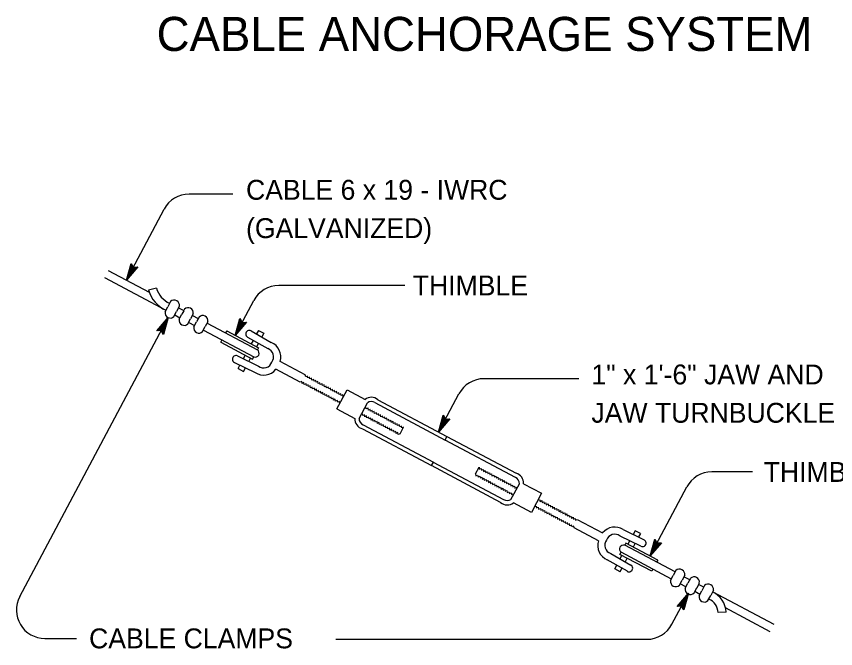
# Model space of a CAD drawing. Extents: x -894 to 866, y -476 to 714.
# Drawn here: x -677.7 to -389.2, y 63 to 285.5 of the extents above; entities that cross this region are included whole.
import ezdxf

# ---------------------------------------------------------------- set-up
doc = ezdxf.new("R2010")
doc.units = 0
for name, color, linetype in [('56 Stage 3 Anno', 7, 'Continuous'), ('57 Undefined', 7, 'Continuous'), ('60 Nongeo Data', 7, 'Continuous')]:
    doc.layers.add(name, color=color, linetype=linetype)

msp = doc.modelspace()

# ---------------------------------------------------------------- linework, layer by layer
at = {"layer": '56 Stage 3 Anno'}
for p, q in [((-601.39, 222.98), (-616.8, 222.98)), ((-638.93, 192.65), (-625.63, 217.67)), ((-638.93, 192.65), (-637.29, 198.57)), ((-634.93, 197.32), (-638.93, 192.65)), ((-638.28, 193.88), (-637.08, 198.2)), ((-635.35, 197.29), (-638.28, 193.87)), ((-637.63, 195.09), (-636.86, 197.88)), ((-635.77, 197.26), (-637.63, 195.09)), ((-637.29, 198.57), (-637.29, 198.57)), ((-637.29, 198.57), (-636.49, 197.24)), ((-636.98, 196.31), (-636.65, 197.5)), ((-636.16, 197.26), (-636.98, 196.31)), ((-636.49, 197.24), (-634.93, 197.32)), ((-634.93, 197.32), (-634.93, 197.32)), ((-638.93, 192.65), (-638.93, 192.65)), ((-540.83, 190.8), (-585.23, 190.8)), ((-600.58, 173.23), (-594.06, 185.49)), ((-676.49, 81.26), (-624.25, 179.52)), ((-628.25, 174.85), (-624.25, 179.52)), ((-624.25, 179.52), (-625.9, 173.6)), ((-624.25, 179.52), (-624.25, 179.52)), ((-600.58, 173.23), (-598.94, 179.16)), ((-598.94, 179.16), (-598.94, 179.16)), ((-598.94, 179.16), (-598.14, 177.82)), ((-627.84, 174.88), (-624.9, 178.3)), ((-627.41, 174.91), (-625.55, 177.08)), ((-625.55, 177.08), (-626.33, 174.29)), ((-624.9, 178.29), (-626.1, 173.98)), ((-596.58, 177.9), (-600.58, 173.23)), ((-599.93, 174.46), (-598.73, 178.78)), ((-597, 177.88), (-599.93, 174.45)), ((-599.28, 175.67), (-598.51, 178.46)), ((-597.42, 177.84), (-599.28, 175.67)), ((-598.63, 176.89), (-598.3, 178.08)), ((-597.81, 177.85), (-598.63, 176.89)), ((-598.14, 177.82), (-596.58, 177.9)), ((-596.58, 177.9), (-596.58, 177.9)), ((-626.7, 174.93), (-628.25, 174.85)), ((-628.25, 174.85), (-628.25, 174.85)), ((-627.02, 174.91), (-626.2, 175.86)), ((-625.9, 173.6), (-626.7, 174.93)), ((-626.2, 175.86), (-626.53, 174.67)), ((-625.9, 173.6), (-625.9, 173.6)), ((-600.58, 173.23), (-600.58, 173.23)), ((-479.65, 157.98), (-512.98, 157.98)), ((-528.98, 139.19), (-521.81, 152.68)), ((-528.98, 139.19), (-527.34, 145.11)), ((-528.33, 140.42), (-527.13, 144.74)), ((-527.68, 141.63), (-526.91, 144.42)), ((-527.34, 145.11), (-527.34, 145.11)), ((-527.34, 145.11), (-526.54, 143.78)), ((-524.98, 143.86), (-528.98, 139.19)), ((-525.39, 143.84), (-528.33, 140.41)), ((-525.82, 143.8), (-527.68, 141.63)), ((-527.03, 142.85), (-526.7, 144.04)), ((-526.21, 143.81), (-527.03, 142.85)), ((-526.54, 143.78), (-524.98, 143.86)), ((-524.98, 143.86), (-524.98, 143.86)), ((-528.98, 139.19), (-528.98, 139.19)), ((-418.46, 125.17), (-432.78, 125.17)), ((-454.52, 95.58), (-441.62, 119.86)), ((-454.52, 95.58), (-452.88, 101.5)), ((-453.87, 96.81), (-452.67, 101.12)), ((-452.88, 101.5), (-452.88, 101.5)), ((-452.88, 101.5), (-452.08, 100.17)), ((-450.52, 100.25), (-454.52, 95.58)), ((-450.94, 100.22), (-453.87, 96.79)), ((-453.22, 98.01), (-452.45, 100.8)), ((-451.37, 100.18), (-453.22, 98.01)), ((-452.57, 99.23), (-452.24, 100.43)), ((-451.76, 100.19), (-452.57, 99.23)), ((-452.08, 100.17), (-450.52, 100.25)), ((-450.52, 100.25), (-450.52, 100.25)), ((-454.52, 95.58), (-454.52, 95.58)), ((-446.81, 71.54), (-441, 82.48)), ((-445, 77.81), (-441, 82.48)), ((-444.58, 77.84), (-441.64, 81.27)), ((-441.65, 81.25), (-442.85, 76.94)), ((-441, 82.48), (-442.64, 76.56)), ((-441, 82.48), (-441, 82.48)), ((-443.44, 77.89), (-445, 77.81)), ((-444.15, 77.88), (-442.29, 80.04)), ((-443.76, 77.87), (-442.94, 78.83)), ((-442.64, 76.56), (-443.44, 77.89)), ((-442.94, 78.83), (-443.27, 77.63)), ((-442.29, 80.04), (-443.07, 77.26)), ((-445, 77.81), (-445, 77.81)), ((-442.64, 76.56), (-442.64, 76.56)), ((-667.65, 66.56), (-656.48, 66.56)), ((-565.15, 66.24), (-455.64, 66.24))]:
    msp.add_line(p, q, dxfattribs=at)
for centre, start, end in [((-616.8, 212.98), 90, 152.0088), ((-585.23, 180.8), 90, 152.0086), ((-512.98, 147.98), 90, 152.0089), ((-432.78, 115.17), 90, 152.0086), ((-667.66, 76.56), 152.0088, 270), ((-455.64, 76.24), 270, 332.0087)]:
    msp.add_arc(centre, 10, start, end, dxfattribs=at)
at = {"layer": '60 Nongeo Data'}
for p, q in [((-646.63, 193.56), (-624.99, 182.06)), ((-645.3, 196.07), (-630.9, 188.42)), ((-628.37, 189.89), (-631.09, 189.11)), ((-623.38, 185.11), (-624.33, 183.31)), ((-625.29, 181.52), (-624.33, 183.32)), ((-620.28, 183.46), (-621.23, 181.66)), ((-620.56, 182.92), (-618.73, 181.95)), ((-618.75, 181.93), (-619.41, 180.69)), ((-618.47, 182.45), (-618.74, 181.94)), ((-622.18, 179.87), (-621.23, 181.67)), ((-621.9, 180.41), (-620.07, 179.44)), ((-620.34, 178.94), (-620.07, 179.45)), ((-620.06, 179.46), (-619.4, 180.7)), ((-617.23, 177.3), (-616.3, 179.05)), ((-615.37, 180.8), (-616.3, 179.05)), ((-615.62, 180.29), (-613.59, 179.21)), ((-613.33, 179.7), (-614.26, 177.95)), ((-616.97, 177.79), (-614.92, 176.71)), ((-615.18, 176.22), (-614.25, 177.96)), ((-612.08, 174.57), (-611.15, 176.31)), ((-610.23, 178.05), (-611.15, 176.31)), ((-610.49, 177.56), (-592.76, 168.13)), ((-611.82, 175.06), (-594.09, 165.63)), ((-603.58, 174.83), (-603.97, 174.09)), ((-603.58, 174.83), (-592.37, 168.87)), ((-594.99, 174.83), (-587.9, 170.77)), ((-592.43, 174.98), (-593.08, 173.74)), ((-592.43, 174.98), (-590.55, 173.98)), ((-590.55, 173.98), (-591.24, 172.68)), ((-605.69, 170.86), (-605.3, 171.59)), ((-605.69, 170.86), (-594.48, 164.9)), ((-596.25, 172.63), (-589.16, 168.56)), ((-594.28, 171.49), (-594.95, 170.24)), ((-592.44, 170.44), (-593.07, 169.24)), ((-592.37, 168.87), (-592.76, 168.13)), ((-599.77, 166.01), (-592.43, 162.41)), ((-597.73, 165.01), (-597.06, 166.27)), ((-595.82, 164.07), (-595.18, 165.27)), ((-594.48, 164.9), (-594.09, 165.63)), ((-600.89, 163.73), (-593.56, 160.13)), ((-599.58, 161.53), (-598.92, 162.76)), ((-597.7, 160.53), (-597.03, 161.81)), ((-575.91, 159.31), (-584.81, 164.04)), ((-599.58, 161.53), (-597.7, 160.53)), ((-577.75, 156.75), (-586.28, 161.29)), ((-575.78, 158.67), (-575.91, 159.31)), ((-575.18, 158.92), (-575.78, 158.67)), ((-575.04, 158.28), (-575.18, 158.92)), ((-577.15, 156.99), (-577.75, 156.74)), ((-577.01, 156.35), (-577.15, 156.99)), ((-576.41, 156.6), (-577.01, 156.35)), ((-576.28, 155.96), (-576.41, 156.6)), ((-575.67, 156.21), (-576.28, 155.96)), ((-575.54, 155.57), (-575.67, 156.21)), ((-574.94, 155.81), (-575.54, 155.57)), ((-574.44, 158.53), (-575.04, 158.28)), ((-574.81, 155.18), (-574.94, 155.81)), ((-574.31, 157.89), (-574.44, 158.53)), ((-573.7, 158.13), (-574.31, 157.89)), ((-573.57, 157.49), (-573.7, 158.13)), ((-572.97, 157.74), (-573.57, 157.49)), ((-572.84, 157.1), (-572.97, 157.74)), ((-572.23, 157.35), (-572.84, 157.1)), ((-572.1, 156.71), (-572.23, 157.35)), ((-571.5, 156.96), (-572.1, 156.71)), ((-571.37, 156.32), (-571.5, 156.96)), ((-570.76, 156.57), (-571.37, 156.32)), ((-570.63, 155.93), (-570.76, 156.57)), ((-570.03, 156.18), (-570.63, 155.93)), ((-569.89, 155.54), (-570.03, 156.18)), ((-569.29, 155.79), (-569.89, 155.54)), ((-569.16, 155.15), (-569.29, 155.79)), ((-574.2, 155.42), (-574.81, 155.18)), ((-574.07, 154.79), (-574.2, 155.42)), ((-573.47, 155.03), (-574.07, 154.79)), ((-573.33, 154.39), (-573.47, 155.03)), ((-572.73, 154.64), (-573.33, 154.39)), ((-572.6, 154), (-572.73, 154.64)), ((-572, 154.25), (-572.6, 154)), ((-571.86, 153.61), (-572, 154.25)), ((-571.26, 153.86), (-571.86, 153.61)), ((-571.13, 153.22), (-571.26, 153.86)), ((-570.53, 153.47), (-571.13, 153.22)), ((-570.39, 152.83), (-570.53, 153.47)), ((-569.79, 153.07), (-570.39, 152.83)), ((-569.66, 152.44), (-569.79, 153.07)), ((-568.55, 155.4), (-569.16, 155.15)), ((-568.42, 154.76), (-568.55, 155.4)), ((-567.82, 155), (-568.42, 154.76)), ((-567.69, 154.36), (-567.82, 155)), ((-567.08, 154.61), (-567.69, 154.36)), ((-566.95, 153.97), (-567.08, 154.61)), ((-566.35, 154.22), (-566.95, 153.97)), ((-566.22, 153.58), (-566.35, 154.22)), ((-565.61, 153.83), (-566.22, 153.58)), ((-565.48, 153.19), (-565.61, 153.83)), ((-564.88, 153.44), (-565.48, 153.19)), ((-564.75, 152.8), (-564.88, 153.44)), ((-564.8, 147.36), (-561.23, 154.07)), ((-564.14, 153.05), (-564.75, 152.8)), ((-564.01, 152.41), (-564.14, 153.05)), ((-561.23, 154.07), (-554.89, 150.69)), ((-569.05, 152.68), (-569.66, 152.44)), ((-568.92, 152.05), (-569.05, 152.68)), ((-568.32, 152.29), (-568.92, 152.05)), ((-568.18, 151.66), (-568.32, 152.29)), ((-567.58, 151.9), (-568.18, 151.66)), ((-567.45, 151.26), (-567.58, 151.9)), ((-566.85, 151.51), (-567.45, 151.26)), ((-566.71, 150.87), (-566.85, 151.51)), ((-566.11, 151.12), (-566.71, 150.87)), ((-565.98, 150.48), (-566.11, 151.12)), ((-565.38, 150.73), (-565.98, 150.48)), ((-565.24, 150.09), (-565.38, 150.73)), ((-564.64, 150.33), (-565.24, 150.09)), ((-564.51, 149.7), (-564.64, 150.33)), ((-563.4, 152.66), (-564.01, 152.41)), ((-563.27, 152.02), (-563.4, 152.66)), ((-562.67, 152.26), (-563.27, 152.02)), ((-562.54, 151.62), (-562.67, 152.26)), ((-550.37, 150.57), (-526.03, 137.62)), ((-564.8, 147.36), (-558.46, 143.99)), ((-563.9, 149.94), (-564.51, 149.7)), ((-563.77, 149.31), (-563.9, 149.94)), ((-556.97, 143.98), (-554.06, 149.46)), ((-554.58, 147.96), (-554.92, 147.82)), ((-554.45, 147.32), (-554.58, 147.96)), ((-553.84, 147.57), (-554.45, 147.32)), ((-553.71, 146.93), (-553.84, 147.57)), ((-553.11, 147.18), (-553.71, 146.93)), ((-552.97, 146.54), (-553.11, 147.18)), ((-551.42, 149.55), (-526.69, 136.39)), ((-556.14, 145.5), (-555.81, 145.64)), ((-555.68, 145), (-555.81, 145.64)), ((-555.08, 145.25), (-555.68, 145)), ((-554.94, 144.61), (-555.08, 145.25)), ((-554.34, 144.86), (-554.94, 144.61)), ((-554.21, 144.22), (-554.34, 144.86)), ((-553.6, 144.46), (-554.21, 144.22)), ((-553.47, 143.83), (-553.6, 144.46)), ((-552.37, 146.79), (-552.97, 146.54)), ((-552.24, 146.15), (-552.37, 146.79)), ((-551.63, 146.39), (-552.24, 146.15)), ((-551.5, 145.75), (-551.63, 146.39)), ((-550.9, 146), (-551.5, 145.75)), ((-550.77, 145.36), (-550.9, 146)), ((-550.16, 145.61), (-550.77, 145.36)), ((-550.03, 144.97), (-550.16, 145.61)), ((-549.43, 145.22), (-550.03, 144.97)), ((-549.3, 144.58), (-549.43, 145.22)), ((-548.69, 144.83), (-549.3, 144.58)), ((-548.56, 144.19), (-548.69, 144.83)), ((-547.96, 144.44), (-548.56, 144.19)), ((-547.82, 143.8), (-547.96, 144.44)), ((-555.57, 141.75), (-530.83, 128.6)), ((-552.87, 144.07), (-553.47, 143.83)), ((-552.74, 143.44), (-552.87, 144.07)), ((-552.13, 143.68), (-552.74, 143.44)), ((-552, 143.05), (-552.13, 143.68)), ((-551.4, 143.29), (-552, 143.05)), ((-551.26, 142.65), (-551.4, 143.29)), ((-550.66, 142.9), (-551.26, 142.65)), ((-550.53, 142.26), (-550.66, 142.9)), ((-549.93, 142.51), (-550.53, 142.26)), ((-549.79, 141.87), (-549.93, 142.51)), ((-549.19, 142.12), (-549.79, 141.87)), ((-549.06, 141.48), (-549.19, 142.12)), ((-548.46, 141.73), (-549.06, 141.48)), ((-548.32, 141.09), (-548.46, 141.73)), ((-547.22, 144.05), (-547.82, 143.8)), ((-547.09, 143.41), (-547.22, 144.05)), ((-546.48, 143.66), (-547.09, 143.41)), ((-546.35, 143.01), (-546.48, 143.66)), ((-545.75, 143.26), (-546.35, 143.01)), ((-545.62, 142.62), (-545.75, 143.26)), ((-545.01, 142.87), (-545.62, 142.62)), ((-544.88, 142.23), (-545.01, 142.87)), ((-544.28, 142.48), (-544.88, 142.23)), ((-544.15, 141.84), (-544.28, 142.48)), ((-543.54, 142.09), (-544.15, 141.84)), ((-543.41, 141.45), (-543.54, 142.09)), ((-542.81, 141.7), (-543.41, 141.45)), ((-542.68, 141.06), (-542.81, 141.7)), ((-555.83, 140.3), (-531.49, 127.37)), ((-547.72, 141.33), (-548.32, 141.09)), ((-547.59, 140.7), (-547.72, 141.33)), ((-546.98, 140.94), (-547.59, 140.7)), ((-546.85, 140.31), (-546.98, 140.94)), ((-546.25, 140.55), (-546.85, 140.31)), ((-546.11, 139.91), (-546.25, 140.55)), ((-545.51, 140.16), (-546.11, 139.91)), ((-545.38, 139.52), (-545.51, 140.16)), ((-544.78, 139.77), (-545.38, 139.52)), ((-544.64, 139.13), (-544.78, 139.77)), ((-544.04, 139.38), (-544.64, 139.13)), ((-543.91, 138.74), (-544.04, 139.38)), ((-543.31, 138.99), (-543.91, 138.74)), ((-543.17, 138.35), (-543.31, 138.99)), ((-542.57, 138.59), (-543.17, 138.35)), ((-542.07, 141.31), (-542.68, 141.06)), ((-542.57, 138.59), (-541.33, 140.92)), ((-541.94, 140.67), (-542.07, 141.31)), ((-541.33, 140.92), (-541.94, 140.67)), ((-526.69, 136.39), (-526.03, 137.62)), ((-526.69, 136.39), (-526.03, 137.62)), ((-501.95, 123.24), (-526.69, 136.39)), ((-526.03, 137.62), (-501.69, 124.69)), ((-531.5, 127.37), (-530.84, 128.6)), ((-507.15, 114.42), (-531.5, 127.37)), ((-531.49, 127.37), (-530.83, 128.6)), ((-530.84, 128.6), (-506.1, 115.44)), ((-515.97, 124.48), (-514.74, 126.79)), ((-515.97, 124.48), (-515.84, 123.84)), ((-515.84, 123.84), (-515.23, 124.08)), ((-515.23, 124.08), (-515.1, 123.45)), ((-514.74, 126.8), (-514.6, 126.16)), ((-514.6, 126.16), (-514, 126.41)), ((-514, 126.41), (-513.87, 125.76)), ((-513.87, 125.76), (-513.26, 126.01)), ((-513.26, 126.01), (-513.13, 125.37)), ((-513.13, 125.37), (-512.53, 125.62)), ((-512.53, 125.62), (-512.4, 124.98)), ((-512.4, 124.98), (-511.79, 125.23)), ((-511.79, 125.23), (-511.66, 124.59)), ((-511.66, 124.59), (-511.06, 124.84)), ((-511.06, 124.84), (-510.93, 124.2)), ((-510.93, 124.2), (-510.32, 124.45)), ((-510.32, 124.45), (-510.19, 123.81)), ((-510.19, 123.81), (-509.59, 124.06)), ((-509.59, 124.06), (-509.45, 123.42)), ((-515.1, 123.45), (-514.5, 123.69)), ((-514.5, 123.69), (-514.37, 123.06)), ((-514.37, 123.06), (-513.76, 123.3)), ((-513.76, 123.3), (-513.63, 122.66)), ((-513.63, 122.66), (-513.03, 122.91)), ((-513.03, 122.91), (-512.89, 122.27)), ((-512.89, 122.27), (-512.29, 122.52)), ((-512.29, 122.52), (-512.16, 121.88)), ((-512.16, 121.88), (-511.56, 122.13)), ((-511.56, 122.13), (-511.42, 121.49)), ((-511.42, 121.49), (-510.82, 121.74)), ((-510.82, 121.74), (-510.69, 121.1)), ((-510.69, 121.1), (-510.08, 121.34)), ((-510.08, 121.34), (-509.95, 120.71)), ((-509.45, 123.42), (-508.85, 123.67)), ((-508.85, 123.67), (-508.72, 123.03)), ((-508.72, 123.03), (-508.11, 123.27)), ((-508.11, 123.27), (-507.98, 122.63)), ((-507.98, 122.63), (-507.38, 122.88)), ((-507.38, 122.88), (-507.25, 122.24)), ((-507.25, 122.24), (-506.64, 122.49)), ((-506.64, 122.49), (-506.51, 121.85)), ((-506.51, 121.85), (-505.91, 122.1)), ((-505.91, 122.1), (-505.78, 121.46)), ((-505.78, 121.46), (-505.17, 121.71)), ((-505.17, 121.71), (-505.04, 121.07)), ((-505.04, 121.07), (-504.44, 121.32)), ((-504.44, 121.32), (-504.3, 120.68)), ((-509.95, 120.71), (-509.35, 120.95)), ((-509.35, 120.95), (-509.22, 120.32)), ((-509.22, 120.32), (-508.61, 120.56)), ((-508.61, 120.56), (-508.48, 119.92)), ((-508.48, 119.92), (-507.88, 120.17)), ((-507.88, 120.17), (-507.74, 119.53)), ((-507.74, 119.53), (-507.14, 119.78)), ((-507.14, 119.78), (-507.01, 119.14)), ((-507.01, 119.14), (-506.41, 119.39)), ((-506.41, 119.39), (-506.27, 118.75)), ((-506.27, 118.75), (-505.67, 119)), ((-505.67, 119), (-505.54, 118.36)), ((-505.54, 118.36), (-504.94, 118.61)), ((-504.94, 118.61), (-504.8, 117.97)), ((-504.3, 120.68), (-503.7, 120.93)), ((-503.7, 120.93), (-503.57, 120.29)), ((-503.57, 120.29), (-502.96, 120.54)), ((-503.5, 115.46), (-500.55, 121.01)), ((-502.96, 120.54), (-502.83, 119.89)), ((-502.83, 119.89), (-502.23, 120.14)), ((-502.23, 120.14), (-502.1, 119.5)), ((-502.1, 119.5), (-501.49, 119.75)), ((-501.49, 119.75), (-501.42, 119.38)), ((-499.06, 121.01), (-492.72, 117.63)), ((-504.8, 117.97), (-504.2, 118.21)), ((-504.2, 118.21), (-504.07, 117.58)), ((-504.07, 117.58), (-503.46, 117.82)), ((-503.46, 117.82), (-503.33, 117.19)), ((-503.33, 117.19), (-502.73, 117.43)), ((-502.64, 117.03), (-502.73, 117.43)), ((-492.72, 117.64), (-496.29, 110.93)), ((-494.01, 115.2), (-493.4, 115.45)), ((-493.4, 115.45), (-493.27, 114.81)), ((-507.15, 114.42), (-507.15, 114.42)), ((-496.29, 110.93), (-502.62, 114.3)), ((-495.24, 112.88), (-494.64, 113.13)), ((-494.64, 113.13), (-494.5, 112.49)), ((-494.5, 112.49), (-493.9, 112.74)), ((-493.9, 112.74), (-493.77, 112.1)), ((-493.27, 114.81), (-492.67, 115.06)), ((-492.67, 115.06), (-492.53, 114.42)), ((-492.53, 114.42), (-491.93, 114.66)), ((-491.93, 114.66), (-491.8, 114.02)), ((-491.8, 114.02), (-491.19, 114.27)), ((-491.19, 114.27), (-491.06, 113.63)), ((-491.06, 113.63), (-490.46, 113.88)), ((-490.46, 113.88), (-490.33, 113.24)), ((-490.33, 113.24), (-489.72, 113.49)), ((-489.72, 113.49), (-489.59, 112.85)), ((-489.59, 112.85), (-488.99, 113.1)), ((-488.99, 113.1), (-488.86, 112.46)), ((-488.86, 112.46), (-488.25, 112.71)), ((-488.25, 112.71), (-488.12, 112.07)), ((-493.77, 112.1), (-493.16, 112.34)), ((-493.16, 112.34), (-493.03, 111.71)), ((-493.03, 111.71), (-492.43, 111.95)), ((-492.43, 111.95), (-492.3, 111.32)), ((-492.3, 111.32), (-491.69, 111.56)), ((-491.69, 111.56), (-491.56, 110.92)), ((-491.56, 110.92), (-490.96, 111.17)), ((-490.96, 111.17), (-490.82, 110.53)), ((-490.82, 110.53), (-490.22, 110.78)), ((-490.22, 110.78), (-490.09, 110.14)), ((-490.09, 110.14), (-489.49, 110.39)), ((-489.49, 110.39), (-489.35, 109.75)), ((-489.35, 109.75), (-488.75, 110)), ((-488.75, 110), (-488.62, 109.36)), ((-488.12, 112.07), (-487.52, 112.32)), ((-487.52, 112.32), (-487.38, 111.68)), ((-487.38, 111.68), (-486.78, 111.93)), ((-486.78, 111.93), (-486.65, 111.28)), ((-486.65, 111.28), (-486.04, 111.53)), ((-486.04, 111.53), (-485.91, 110.89)), ((-485.91, 110.89), (-485.31, 111.14)), ((-485.31, 111.14), (-485.18, 110.5)), ((-485.18, 110.5), (-484.57, 110.75)), ((-484.57, 110.75), (-484.44, 110.11)), ((-484.44, 110.11), (-483.84, 110.36)), ((-483.84, 110.36), (-483.71, 109.72)), ((-483.71, 109.72), (-483.1, 109.97)), ((-483.1, 109.97), (-482.97, 109.33)), ((-488.62, 109.36), (-488.01, 109.6)), ((-488.01, 109.6), (-487.88, 108.97)), ((-487.88, 108.97), (-487.28, 109.21)), ((-487.28, 109.21), (-487.15, 108.58)), ((-487.15, 108.58), (-486.54, 108.82)), ((-486.54, 108.82), (-486.41, 108.18)), ((-486.41, 108.18), (-485.81, 108.43)), ((-485.81, 108.43), (-485.67, 107.79)), ((-485.67, 107.79), (-485.07, 108.04)), ((-484.94, 107.4), (-485.07, 108.04)), ((-484.34, 107.65), (-484.94, 107.4)), ((-484.2, 107.01), (-484.34, 107.65)), ((-483.6, 107.26), (-484.2, 107.01)), ((-483.47, 106.62), (-483.6, 107.26)), ((-482.87, 106.86), (-483.47, 106.62)), ((-482.97, 109.33), (-482.37, 109.58)), ((-482.73, 106.23), (-482.87, 106.86)), ((-482.37, 109.58), (-482.23, 108.94)), ((-482.23, 108.94), (-481.63, 109.19)), ((-481.63, 109.19), (-481.5, 108.55)), ((-481.5, 108.55), (-480.89, 108.79)), ((-480.89, 108.79), (-480.76, 108.15)), ((-480.76, 108.15), (-480.16, 108.4)), ((-480.16, 108.4), (-471.26, 103.67)), ((-482.13, 106.47), (-482.73, 106.23)), ((-482, 105.84), (-482.13, 106.47)), ((-481.39, 106.08), (-482, 105.84)), ((-481.26, 105.45), (-481.39, 106.08)), ((-472.72, 100.91), (-481.26, 105.45)), ((-463.96, 104.87), (-456.63, 101.26)), ((-459.81, 104.47), (-460.52, 103.13)), ((-457.94, 103.47), (-459.81, 104.47)), ((-457.75, 98.99), (-465.08, 102.59)), ((-457.94, 103.47), (-458.58, 102.26)), ((-472.72, 100.93), (-472.72, 100.91)), ((-463.03, 100.1), (-463.42, 99.36)), ((-445.7, 89.94), (-463.42, 99.36)), ((-451.82, 94.14), (-463.03, 100.1)), ((-461.75, 100.82), (-462.33, 99.73)), ((-459.76, 100.05), (-460.46, 98.73)), ((-468.35, 96.44), (-461.26, 92.37)), ((-465.14, 96.13), (-464.75, 96.87)), ((-453.94, 90.17), (-465.14, 96.13)), ((-465.02, 94.67), (-464.44, 95.76)), ((-447.03, 87.44), (-464.75, 96.87)), ((-462.52, 90.17), (-469.61, 94.23)), ((-466.96, 91.02), (-466.27, 92.32)), ((-463.27, 93.44), (-462.57, 94.76)), ((-451.82, 94.14), (-452.21, 93.41)), ((-465.09, 90.02), (-466.96, 91.02)), ((-465.09, 90.02), (-464.43, 91.26)), ((-453.54, 90.91), (-453.94, 90.17)), ((-445.44, 90.43), (-446.36, 88.69)), ((-447.29, 86.95), (-446.36, 88.7)), ((-444.18, 85.3), (-443.25, 87.05)), ((-442.33, 88.78), (-443.26, 87.04)), ((-440.56, 87.21), (-442.59, 88.29)), ((-440.28, 87.7), (-441.21, 85.95)), ((-441.9, 84.71), (-443.92, 85.79)), ((-442.14, 84.2), (-441.21, 85.96)), ((-438.76, 83.07), (-438.11, 84.31)), ((-437.45, 85.54), (-438.11, 84.3)), ((-437.18, 86.06), (-437.45, 85.55)), ((-435.61, 84.58), (-437.45, 85.56)), ((-435.33, 85.13), (-436.29, 83.33)), ((-439.04, 82.55), (-438.77, 83.06)), ((-436.94, 82.07), (-438.78, 83.05)), ((-437.24, 81.54), (-436.28, 83.34)), ((-434.14, 79.89), (-433.18, 81.69)), ((-432.23, 83.48), (-433.18, 81.68)), ((-410.88, 71.44), (-432.52, 82.94)), ((-427.77, 75.78), (-430.6, 75.66)), ((-412.22, 68.92), (-427.97, 77.3))]:
    msp.add_line(p, q, dxfattribs=at)
for centre, radius, start, end in [((-620.43, 192.16), 11.09, 195.9708, 245.6785), ((-620.43, 192.16), 8.26, 195.9708, 246.7983), ((-622.08, 183.81), 1.84, 348.9582, 135.0167), ((-617.18, 181.15), 1.84, 348.9582, 135.0167), ((-623.48, 181.17), 1.84, 168.9833, 315.0417), ((-618.53, 178.59), 1.84, 168.9833, 315.0417), ((-612.03, 178.4), 1.84, 348.9582, 135.0167), ((-613.38, 175.87), 1.84, 168.9833, 315.0417), ((-595.63, 173.73), 1.27, 59.8971, 240.4564), ((-590.07, 165.69), 5.52, 342.9905, 67.3189), ((-593.91, 166.86), 1.71, 340.3831, 48.0943), ((-590.07, 165.69), 3.01, 321.9949, 72.4423), ((-600.34, 164.88), 1.27, 63.5435, 244.1029), ((-593.67, 167.3), 1.71, 255.9057, 323.5774), ((-590.56, 164.77), 3.01, 231.5576, 342.005), ((-590.56, 164.77), 5.52, 236.681, 320.8921), ((-552.71, 147.81), 3.62, 49.7434, 127.1348), ((-552.68, 147.89), 2.09, 52.8342, 131.0878), ((-554.85, 143.79), 3.62, 176.8652, 254.2566), ((-554.65, 143.88), 2.33, 177.5228, 246.551), ((-502.67, 121.2), 3.62, 356.8652, 74.2566), ((-503.1, 120.97), 2.55, 0.9279, 63.149), ((-504.81, 117.78), 2.67, 241.2671, 299.436), ((-504.81, 117.18), 3.62, 229.7433, 307.1348), ((-466.95, 100.23), 5.52, 57.1863, 140.6471), ((-467.44, 99.31), 3.01, 141.995, 252.4424), ((-466.95, 100.23), 3.01, 51.5576, 162.005), ((-457.18, 100.12), 1.27, 243.5435, 64.1029), ((-467.44, 99.31), 5.52, 162.8645, 247.3189), ((-463.61, 98.14), 1.71, 160.3006, 228.0943), ((-463.84, 97.7), 1.71, 75.9057, 143.8005), ((-461.89, 91.27), 1.27, 239.8971, 60.4565), ((-444.14, 89.13), 1.84, 348.9832, 135.0417), ((-445.48, 86.6), 1.84, 168.9583, 315.0167), ((-438.98, 86.41), 1.84, 348.9832, 135.0417), ((-440.34, 83.85), 1.84, 168.9583, 315.0167), ((-434.03, 83.83), 1.84, 348.9832, 135.0417), ((-435.44, 81.19), 1.84, 168.9583, 315.0167), ((-436.06, 75.43), 8.3, 2.3905, 64.7831), ((-436.06, 75.43), 5.47, 2.3905, 65.9106)]:
    msp.add_arc(centre, radius, start, end, dxfattribs=at)

# ---------------------------------------------------------------- texts
at = {"layer": '57 Undefined'}
msp.add_text('CABLE ANCHORAGE SYSTEM', height=12, dxfattribs=at).set_placement((-628.27, 273.36))
for s, p in [('CABLE 6 x 19 - IWRC', (-596.79, 220.98)), ('(GALVANIZED)', (-596.79, 207.48)), ('THIMBLE', (-538.08, 187.3)), ('1" x 1\'-6" JAW AND', (-475.17, 155.98)), ('JAW TURNBUCKLE', (-475.17, 142.48)), ('THIMBLE', (-414.51, 121.67)), ('CABLE CLAMPS', (-652.06, 63.06))]:
    msp.add_text(s, height=7, rotation=360, dxfattribs=at).set_placement(p)

doc.saveas('drawing.dxf')
